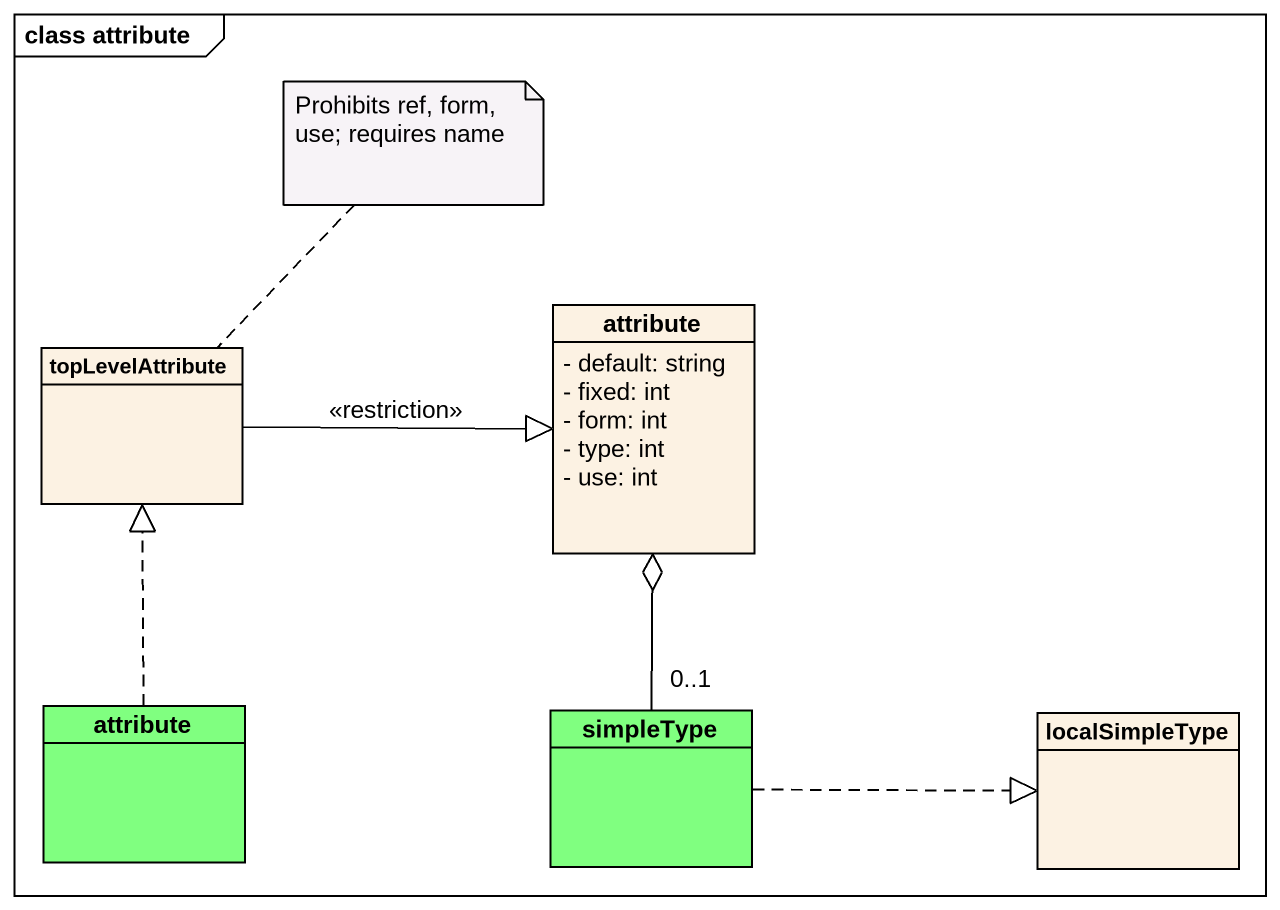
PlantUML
@startuml
mainframe class attribute
hide circle
hide empty members
skinparam classAttributeIconSize 0
class topLevelAttribute
class attribute {
  - default: string
  - fixed: int
  - form: int
  - type: int
  - use: int
}
class "attribute" as attribute_2 #80FF80
class simpleType #80FF80
class localSimpleType
topLevelAttribute -right-|> attribute : <<restriction>>
attribute_2 .up.|> topLevelAttribute
simpleType "0..1" -up-o attribute
simpleType .right.|> localSimpleType
note top of topLevelAttribute : Prohibits ref, form, use; requires name
@enduml
